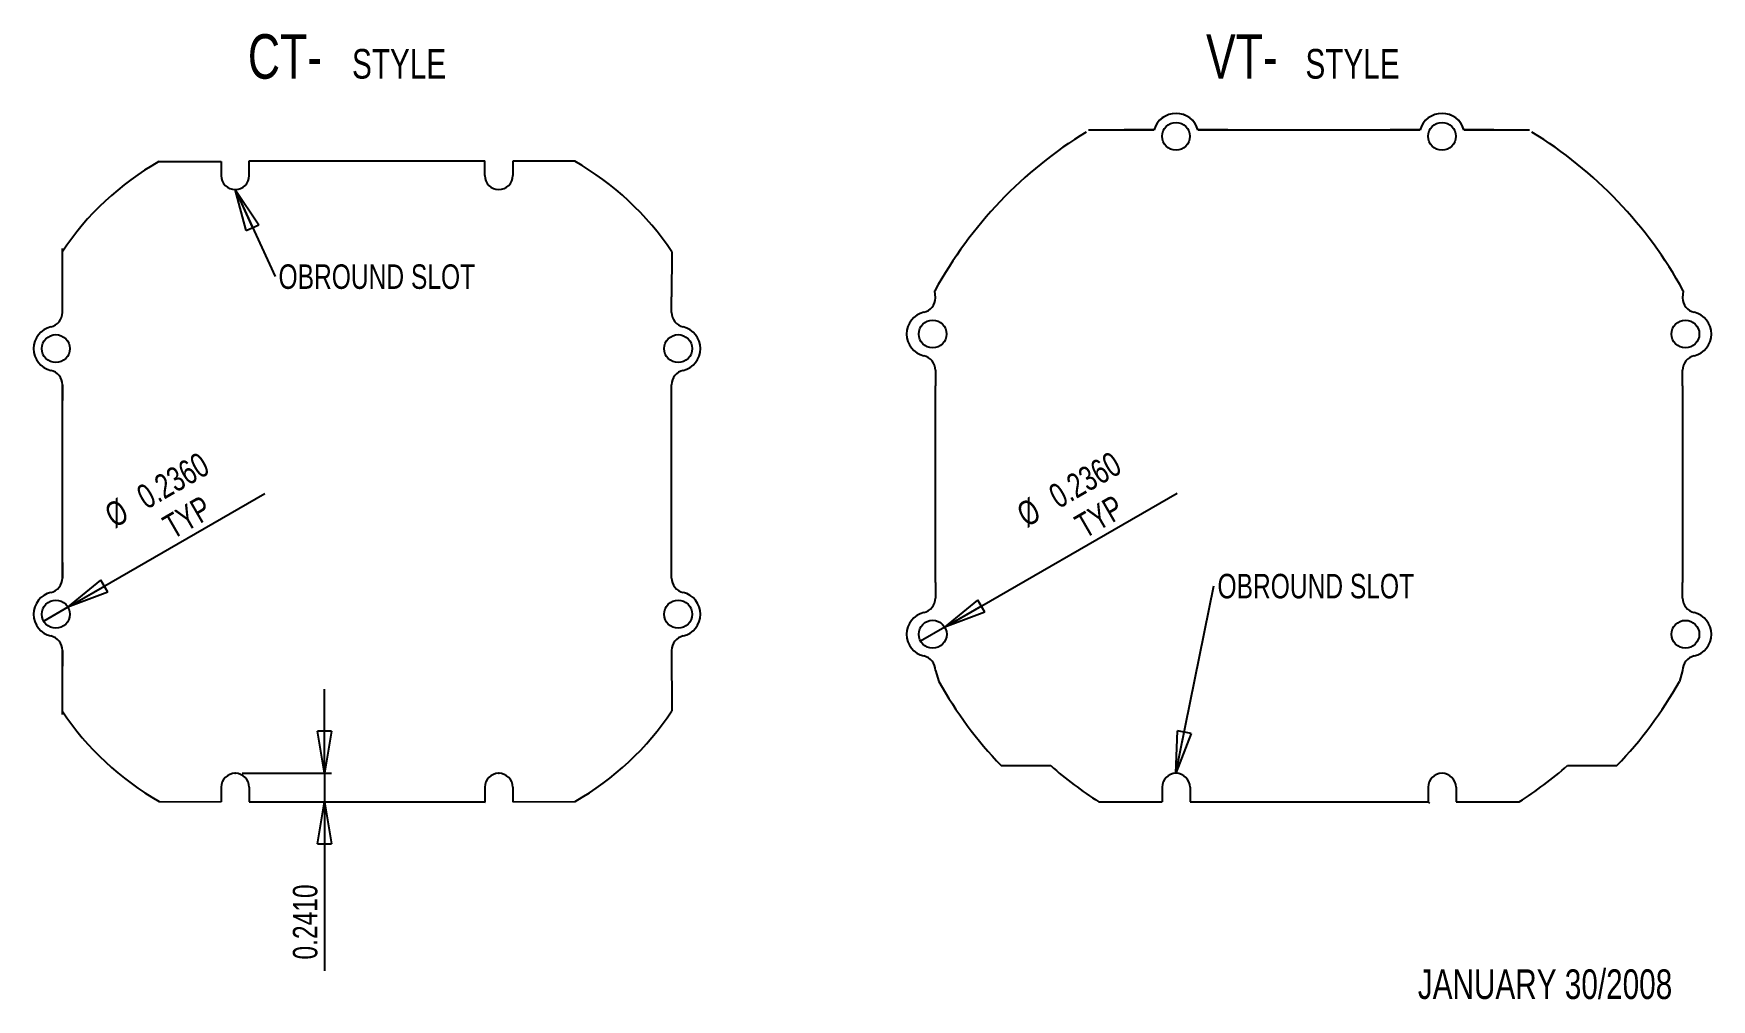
# Model space of a CAD drawing. Header units: inches. Extents: x 0.89 to 10.32, y 0.23 to 5.66.
import ezdxf

# ---------------------------------------------------------------- set-up
doc = ezdxf.new("R2010")
doc.units = ezdxf.units.IN
doc.header["$MEASUREMENT"] = 0
doc.header["$PDSIZE"] = -1
doc.layers.add('SLD-0', color=179, linetype='Continuous')
doc.styles.add('SLDTEXTSTYLE0', font='TXT', dxfattribs={"width": 0.75})
doc.dimstyles.new('SLDDIMSTYLE0', dxfattribs={"dimtxt": 0.137795, "dimasz": 0.23622, "dimexe": 0, "dimexo": 0.0625, "dimgap": 0.034449, "dimtad": 1, "dimtoh": 1, "dimdec": 4, "dimlfac": 1.5, "dimrnd": 1e-09, "dimzin": 4, "dimdsep": 46, "dimtxsty": 'SLDTEXTSTYLE0', "dimblk1": 'CLOSED', "dimblk2": 'CLOSED', "dimsah": 1, "dimcen": 0.09, "dimadec": 0, "dimazin": 0, "dimtfac": 1, "dimtdec": 4, "dimtmove": 0, "dimatfit": 3, "dimldrblk": 'CLOSED', "dimfxl": 0, "dimtolj": 1, "dimtzin": 12, "dimarcsym": 0})
doc.dimstyles.new('SLDDIMSTYLE1', dxfattribs={"dimtxt": 0.137795, "dimasz": 0.23622, "dimexe": 0, "dimexo": 0.0625, "dimgap": 0.034449, "dimtad": 1, "dimtoh": 1, "dimdec": 4, "dimlfac": 1.5, "dimrnd": 1e-09, "dimzin": 4, "dimdsep": 46, "dimtxsty": 'SLDTEXTSTYLE0', "dimblk1": 'CLOSED', "dimblk2": 'CLOSED', "dimsah": 1, "dimcen": 0.09, "dimadec": 0, "dimazin": 0, "dimtfac": 1, "dimtdec": 4, "dimtofl": 0, "dimtmove": 0, "dimatfit": 3, "dimldrblk": 'CLOSED', "dimfxl": 0, "dimtolj": 1, "dimtzin": 12, "dimarcsym": 0})
doc.dimstyles.new('SLDDIMSTYLE2', dxfattribs={"dimtxt": 0.23622, "dimasz": 0.23622, "dimexe": 0, "dimexo": 0.0625, "dimgap": 0.059055, "dimtad": 0, "dimtih": 1, "dimtoh": 1, "dimdec": 0, "dimrnd": 1e-09, "dimzin": 0, "dimdsep": 46, "dimtxsty": 'Standard', "dimblk1": 'CLOSED', "dimblk2": 'CLOSED', "dimsah": 1, "dimcen": 0.09, "dimadec": 0, "dimazin": 0, "dimtfac": 1, "dimtdec": 0, "dimtofl": 0, "dimtmove": 0, "dimatfit": 3, "dimldrblk": 'CLOSED', "dimfxl": 0, "dimtolj": 1, "dimtzin": 0, "dimarcsym": 0})

# ---------------------------------------------------------------- blocks, each defined once
blk = doc.blocks.new('_CLOSED')
at = {"color": 0, "linetype": 'ByBlock', "lineweight": -2}
for p, q in [((-1, 0.166667), (0, 0)), ((-1, 0.166667), (-1, -0.166667)), ((0, 0), (-1, -0.166667)), ((0, 0), (-1, 0))]:
    blk.add_line(p, q, dxfattribs=at)
blk = doc.blocks.new('*D2')
at = {"layer": 'SLD-0'}
for q in [(7.3189, 3.077), (5.8769, 2.2444)]:
    blk.add_line((6.0131, 2.3231), q, dxfattribs=at)
at = {"layer": 'SLD-0', "xscale": 0.2362204724409449, "yscale": 0.2362204724409449, "rotation": 210.0000000000003}
blk.add_blockref('_CLOSED', (6.0131, 2.3231, 0.0026), dxfattribs=at)
at = {"layer": 'SLD-0', "char_height": 0.1378, "attachment_point": 1, "rotation": 30, "style": 'SLDTEXTSTYLE0'}
for s, insert in [('0.2360', (6.5836, 3.1057)), ('%%c', (6.4037, 3.0019)), ('TYP', (6.731, 2.9383))]:
    blk.add_mtext(s, dxfattribs=dict(at, insert=insert))
blk = doc.blocks.new('*D3')
at = {"layer": 'SLD-0'}
for q in [(2.1882, 3.0747), (0.9452, 2.3571)]:
    blk.add_line((1.0815, 2.4358), q, dxfattribs=at)
at = {"layer": 'SLD-0', "xscale": 0.2362204724409449, "yscale": 0.2362204724409449, "rotation": 210.0000000000006}
blk.add_blockref('_CLOSED', (1.0815, 2.4358, 0.0026), dxfattribs=at)
at = {"layer": 'SLD-0', "char_height": 0.1378, "attachment_point": 1, "rotation": 30, "style": 'SLDTEXTSTYLE0'}
for s, insert in [('0.2360', (1.4538, 3.1018)), ('%%c', (1.274, 2.9979)), ('TYP', (1.6013, 2.9343))]:
    blk.add_mtext(s, dxfattribs=dict(at, insert=insert))
blk = doc.blocks.new('*D4')
at = {"layer": 'SLD-0'}
for p, q in [((2.524, 1.5018), (2.524, 1.9742)), ((2.0614, 1.5018), (2.5634, 1.5018)), ((2.524, 1.5018), (2.524, 1.3411)), ((2.524, 1.3411), (2.524, 0.3921))]:
    blk.add_line(p, q, dxfattribs=at)
at = {"layer": 'SLD-0', "xscale": 0.2362204724409449, "yscale": 0.2362204724409449}
for p, rotation in [((2.524, 1.5018, 0.0026), 270.0000198478425), ((2.524, 1.3411, 0.0026), 90.00001984784244)]:
    blk.add_blockref('_CLOSED', p, dxfattribs=dict(at, rotation=rotation))
at = {"layer": 'SLD-0', "insert": (2.3464, 0.4546), "char_height": 0.1378, "attachment_point": 1, "rotation": 90.00002, "style": 'SLDTEXTSTYLE0'}
blk.add_mtext('0.2410', dxfattribs=at)
blk = doc.blocks.new('SW_NOTE_0')
at = {"layer": 'SLD-0', "color": 0, "insert": (0.0197, 0.0684), "char_height": 0.137795, "attachment_point": 1, "style": 'SLDTEXTSTYLE0'}
blk.add_mtext('OBROUND SLOT', dxfattribs=at)
blk = doc.blocks.new('SW_NOTE_1')
at = {"layer": 'SLD-0', "color": 0, "insert": (0.0198, 0.0682), "char_height": 0.137795, "attachment_point": 1, "style": 'SLDTEXTSTYLE0'}
blk.add_mtext('OBROUND SLOT', dxfattribs=at)
blk = doc.blocks.new('SW_NOTE_2')
at = {"layer": 'SLD-0', "color": 0, "attachment_point": 1, "style": 'SLDTEXTSTYLE0'}
for s, insert, char_height in [('CT-', (0, 0.3223), 0.25), (' STYLE', (0.5394, 0.2394), 0.16667)]:
    blk.add_mtext(s, dxfattribs=dict(at, insert=insert, char_height=char_height))
blk = doc.blocks.new('SW_NOTE_3')
at = {"layer": 'SLD-0', "color": 0, "attachment_point": 1, "style": 'SLDTEXTSTYLE0'}
for s, insert, char_height in [('VT-', (0, 0.3223), 0.25), (' STYLE', (0.513, 0.2394), 0.16667)]:
    blk.add_mtext(s, dxfattribs=dict(at, insert=insert, char_height=char_height))

msp = doc.modelspace()

# ---------------------------------------------------------------- linework, layer by layer
at = {"layer": 'SLD-0'}
for p, q in [((6.820801, 5.120147), (7.189993, 5.120148)), ((7.189978, 5.120148), (7.021742, 5.120148)), ((7.605075, 5.120148), (7.436839, 5.120149)), ((7.436891, 5.11992), (8.685992, 5.120148)), ((8.685977, 5.120148), (8.51774, 5.120148)), ((9.101073, 5.120148), (8.932837, 5.120149)), ((8.93289, 5.11992), (9.302196, 5.11992)), ((1.593502, 4.942465), (1.943333, 4.942465)), ((1.943333, 4.942465), (1.943333, 4.863097)), ((2.100667, 4.863097), (2.100667, 4.945097)), ((2.100667, 4.945097), (3.426, 4.945097)), ((3.426, 4.863097), (3.426, 4.945097)), ((3.583333, 4.943163), (3.583333, 4.863097)), ((3.93194, 4.943163), (3.583333, 4.943163)), ((1.05, 4.093145), (1.05, 4.452944)), ((4.477784, 4.43371), (4.476666, 4.181431)), ((4.476666, 4.093145), (4.476666, 4.181431)), ((5.96, 4.175146), (5.957321, 4.215358)), ((10.165676, 4.215358), (10.162499, 4.175145)), ((1.05, 2.599812), (1.05, 3.686383)), ((1.05, 3.686383), (1.05, 3.598097)), ((4.476666, 3.598097), (4.476666, 3.686383)), ((4.476667, 2.599812), (4.476667, 3.686383)), ((5.96, 3.768383), (5.96, 3.680098)), ((10.162499, 3.680097), (10.162499, 3.768382)), ((5.96, 2.575431), (5.96, 3.680097)), ((10.162499, 3.680097), (10.162499, 2.57543)), ((1.05, 2.688097), (1.05, 2.599812)), ((4.476666, 2.599812), (4.476666, 2.688097)), ((5.96, 2.575431), (5.96, 2.487145)), ((10.162666, 2.487145), (10.162666, 2.575431)), ((1.05, 1.83325), (1.05, 2.193049)), ((1.05, 2.193049), (1.05, 2.104764)), ((4.476666, 2.193049), (4.478561, 1.853657)), ((5.96, 2.080383), (5.978832, 2.018562)), ((10.162666, 2.080382), (10.144165, 2.018562)), ((6.329623, 1.544953), (6.608535, 1.544953)), ((9.514462, 1.544834), (9.793374, 1.544834)), ((1.943333, 1.423097), (1.943333, 1.341097)), ((2.100667, 1.423097), (2.100667, 1.341097)), ((3.426, 1.423097), (3.426, 1.341097)), ((3.583333, 1.423097), (3.583333, 1.341097)), ((7.234832, 1.423068), (7.234832, 1.341088)), ((7.392165, 1.423068), (7.392165, 1.341084)), ((8.730833, 1.423068), (8.730833, 1.341052)), ((8.888166, 1.423068), (8.888166, 1.341048)), ((1.594727, 1.343032), (1.943333, 1.341097)), ((2.100667, 1.341097), (3.426, 1.341097)), ((3.426, 1.341097), (3.430518, 1.339871)), ((3.583333, 1.341097), (3.933162, 1.343728)), ((6.879462, 1.341039), (7.234832, 1.341088)), ((7.392165, 1.341084), (8.730833, 1.341052)), ((8.730833, 1.341052), (8.738866, 1.333888)), ((8.888166, 1.341048), (9.243536, 1.341039))]:
    msp.add_line(p, q, dxfattribs=at)
for centre, radius in [((7.313408, 5.083764), 0.078), ((8.809407, 5.083763), 0.078), ((1.013333, 3.889764), 0.078667), ((4.513333, 3.889764), 0.078667), ((5.945, 3.971764), 0.078), ((10.178333, 3.971764), 0.078), ((1.013333, 2.396431), 0.078667), ((4.513333, 2.396431), 0.078667), ((5.945, 2.283764), 0.078667), ((10.178333, 2.283764), 0.078)]:
    msp.add_circle(centre, radius, dxfattribs=at)
for centre, radius, start, end in [((7.313408, 5.083815), 0.128667, 16.4025368, 163.5974782), ((7.313408, 5.083761), 0.128672, 16.3213381, 163.5727034), ((8.809407, 5.083815), 0.128667, 16.4025368, 163.5974782), ((8.809408, 5.083768), 0.128668, 16.3185104, 163.5758589), ((8.061495, 3.061039), 2.4, 121.4863481, 151.2514656), ((8.061502, 3.061039), 2.4, 28.7485326, 58.5136501), ((2.39334, 3.540359), 1.6142, 119.7027877, 146.4471925), ((3.133326, 3.54036), 1.6142, 33.6027822, 60.347187), ((2.022, 4.863097), 0.078667, 180, 0), ((3.504667, 4.863097), 0.078667, 180, 0), ((5.876666, 4.175146), 0.083333, 282.9228815, 359.9999317), ((10.245832, 4.175145), 0.083333, 180, 257.0771055), ((0.966667, 4.093145), 0.083333, 282.9230146, 0), ((4.56, 4.093145), 0.083333, 180, 257.0768925), ((5.923333, 3.971764), 0.125333, 102.9230519, 257.0769517), ((10.199166, 3.971764), 0.125333, 282.9230433, 77.0769567), ((1.013333, 3.889764), 0.125333, 102.9230519, 257.0769517), ((4.513333, 3.889764), 0.125333, 282.9230433, 77.0769567), ((5.876666, 3.768383), 0.083333, 0, 77.0770886), ((10.245832, 3.768382), 0.083333, 102.9229189, 180.0000273), ((0.966667, 3.686383), 0.083333, 0.0001093, 77.0769554), ((4.56, 3.686383), 0.083333, 102.923132, 180.0000273), ((0.966667, 2.599812), 0.083333, 282.9230269, 0), ((4.56, 2.599812), 0.083333, 180, 257.0768802), ((1.013333, 2.396431), 0.125333, 102.9230519, 257.0769517), ((4.513333, 2.396431), 0.125333, 282.9230433, 77.0769567), ((5.876666, 2.487146), 0.083333, 282.9228937, 359.9999317), ((10.245999, 2.487145), 0.083333, 180, 257.0770933), ((5.923333, 2.283764), 0.125333, 102.9230519, 257.0769517), ((10.199332, 2.283764), 0.125333, 282.9230433, 77.0769567), ((0.966667, 2.193049), 0.083333, 359.9999454, 77.0769677), ((4.56, 2.193049), 0.083333, 102.9231198, 179.9999727), ((5.876666, 2.080383), 0.083333, 0, 77.0770886), ((10.245999, 2.080382), 0.083333, 102.9229189, 180.0000273), ((8.0615, 3.194429), 2.391687, 209.4489293, 223.6040378), ((8.061497, 3.194429), 2.391687, 316.3959733, 330.5510887), ((2.393341, 2.745836), 1.6142, 213.6027977, 240.3472025), ((3.133324, 2.745834), 1.6142, 299.7027929, 326.4471977), ((8.061501, 3.194433), 2.198245, 228.626434, 237.471488), ((8.061497, 3.194433), 2.198246, 302.5285034, 311.3735591), ((2.022, 1.423097), 0.078667, 0, 180), ((3.504667, 1.423097), 0.078667, 0, 180), ((7.313499, 1.423068), 0.078667, 0.0000145, 180.0000145), ((8.8095, 1.423068), 0.078667, 0.0000145, 180.0000145)]:
    msp.add_arc(centre, radius, start, end, dxfattribs=at)
for p in [(2.022, 1.501764), (3.504667, 1.501764)]:
    msp.add_point(p, dxfattribs=at)

# ---------------------------------------------------------------- block references
for name, p in [('SW_NOTE_2', (2.093225, 5.335254)), ('SW_NOTE_3', (7.481976, 5.335254)), ('SW_NOTE_0', (2.246009, 4.295104)), ('SW_NOTE_1', (7.526716, 2.555193))]:
    msp.add_blockref(name, p, dxfattribs=at)

# ---------------------------------------------------------------- texts
at = {"layer": 'SLD-0', "insert": (8.673352, 0.399411), "char_height": 0.16666667, "attachment_point": 1, "style": 'SLDTEXTSTYLE0'}
msp.add_mtext('JANUARY 30/2008', dxfattribs=at)

# ---------------------------------------------------------------- dimensions: what is measured, and where the dimension line sits
at = {"layer": 'SLD-0'}
for p1, p2, picture, middle in [((0.945206, 2.357097), (1.081461, 2.435764), '*D3', (1.822968, 2.863874)), ((5.876873, 2.244431), (6.013128, 2.323097), '*D2', (6.949779, 2.863874))]:
    dim = msp.add_diameter_dim_2p(p1=p1, p2=p2, text='<>\\PTYP', dimstyle='SLDDIMSTYLE0', dxfattribs=at)
    dim.commit()
    dim.dimension.update_dxf_attribs({"geometry": picture, "text_midpoint": middle, "dimtype": 163})
dim = msp.add_linear_dim(base=(2.524024, 1.341097), p1=(2.022, 1.501764), p2=(2.100667, 1.341097), angle=270.0000198, dimstyle='SLDDIMSTYLE1', dxfattribs=at)
dim.commit()
dim.dimension.update_dxf_attribs({"geometry": '*D4', "text_midpoint": (2.524024, 0.734575), "dimtype": 160})

# ---------------------------------------------------------------- leaders
for points in [[(2.021308, 4.784434), (2.246009, 4.295104)], [(7.31243, 1.501727), (7.526716, 2.555193)]]:
    msp.add_leader(points, dimstyle='SLDDIMSTYLE2', dxfattribs=at)

doc.saveas('drawing.dxf')
